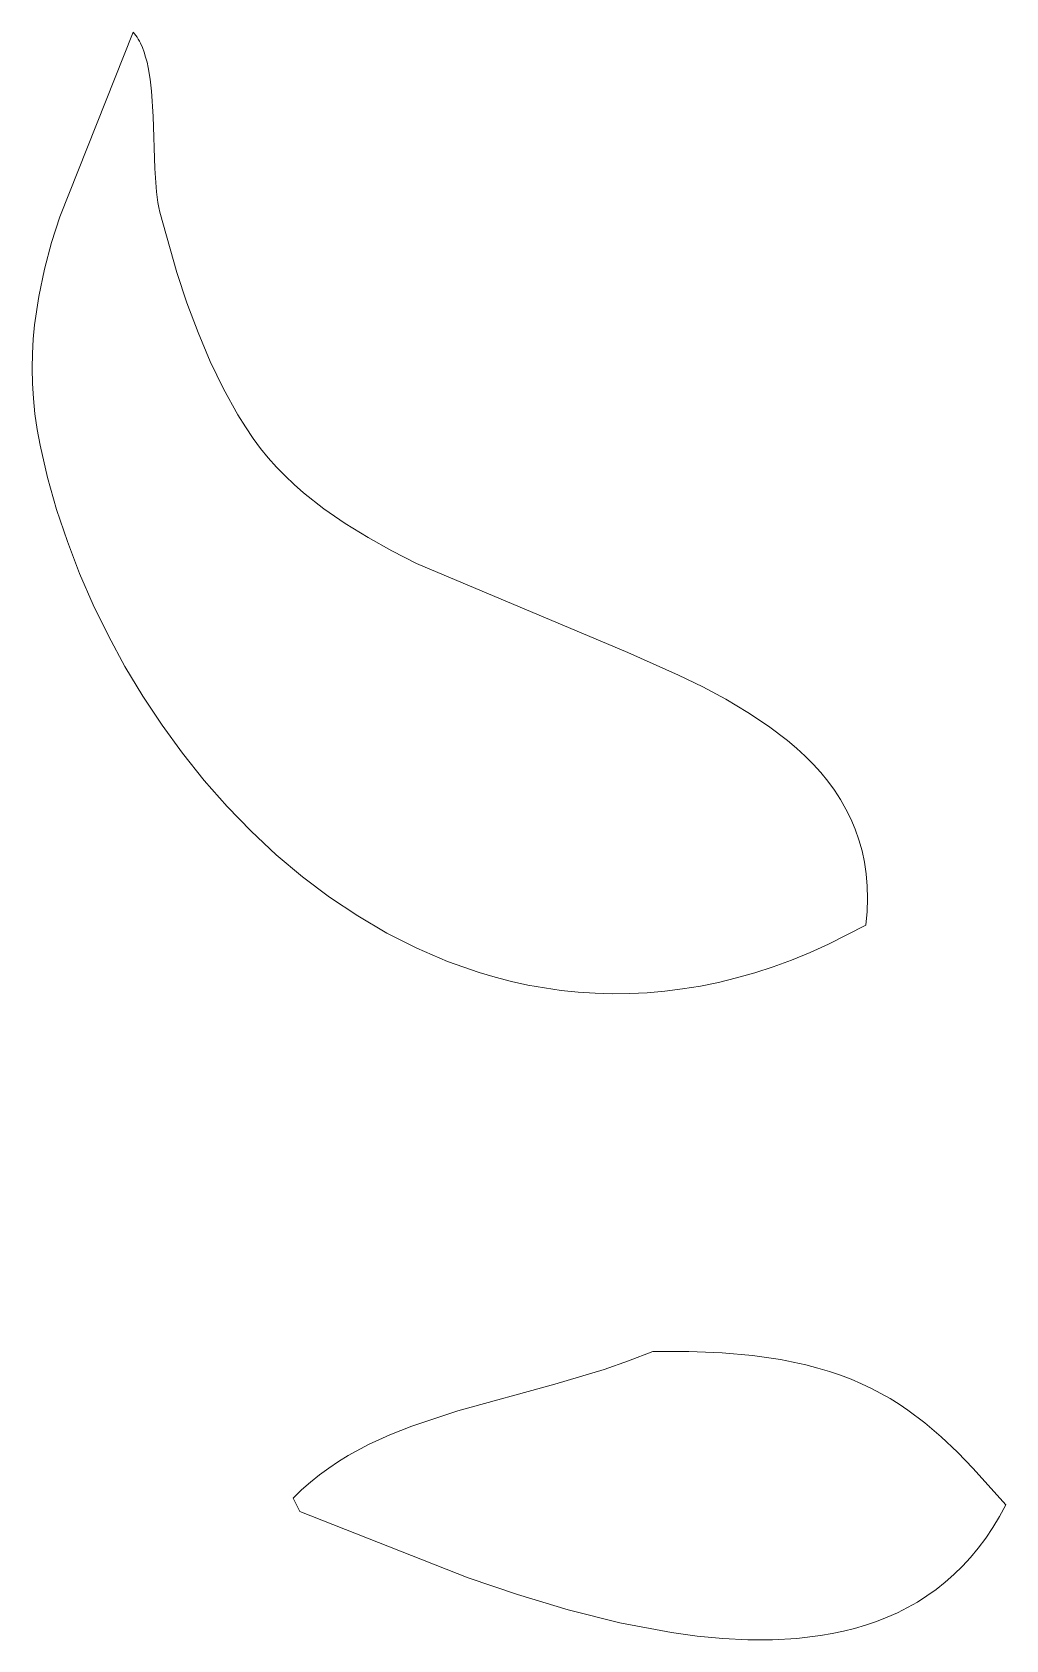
# Model space of a CAD drawing. Header units: centimetres. Extents: x -6.7 to 3.2, y -8.3 to 13.3.
# Drawn here: x -3.462 to -2.006, y 8.292 to 10.694 of the extents above; entities that cross this region are included whole.
import ezdxf

# ---------------------------------------------------------------- set-up
doc = ezdxf.new("R2010")
doc.units = ezdxf.units.CM
doc.header["$MEASUREMENT"] = 0
doc.layers.add('layer 1', color=7, linetype='Continuous')

msp = doc.modelspace()

# ---------------------------------------------------------------- linework, layer by layer
at = {"layer": 'layer 1', "color": 177, "lineweight": 9}
for points, knots in [([(-3.31053, 10.69423), (-3.31053, 10.69423), (-3.42049, 10.41851), (-3.42049, 10.41851), (-3.42049, 10.41851), (-3.42049, 10.41851), (-3.43276, 10.37977), (-3.43276, 10.37977), (-3.43276, 10.37977), (-3.43276, 10.37977), (-3.44338, 10.33996), (-3.44338, 10.33996), (-3.44338, 10.33996), (-3.44338, 10.33996), (-3.45193, 10.29906), (-3.45193, 10.29906), (-3.45193, 10.29906), (-3.45193, 10.29906), (-3.45804, 10.25704), (-3.45804, 10.25704), (-3.45804, 10.25704), (-3.45804, 10.25704), (-3.46004, 10.23559), (-3.46004, 10.23559), (-3.46004, 10.23559), (-3.46004, 10.23559), (-3.46129, 10.21385), (-3.46129, 10.21385), (-3.46129, 10.21385), (-3.46129, 10.21385), (-3.46171, 10.1918), (-3.46171, 10.1918), (-3.46171, 10.1918), (-3.46171, 10.1918), (-3.46128, 10.16946), (-3.46128, 10.16946), (-3.46128, 10.16946), (-3.46128, 10.16946), (-3.45993, 10.14681), (-3.45993, 10.14681), (-3.45993, 10.14681), (-3.45993, 10.14681), (-3.45762, 10.12384), (-3.45762, 10.12384), (-3.45762, 10.12384), (-3.45762, 10.12384), (-3.4543, 10.10056), (-3.4543, 10.10056), (-3.4543, 10.10056), (-3.4543, 10.10056), (-3.44991, 10.07696), (-3.44991, 10.07696), (-3.44991, 10.07696), (-3.44991, 10.07696), (-3.43871, 10.02889), (-3.43871, 10.02889), (-3.43871, 10.02889), (-3.43871, 10.02889), (-3.42508, 9.98083), (-3.42508, 9.98083), (-3.42508, 9.98083), (-3.42508, 9.98083), (-3.40911, 9.93295), (-3.40911, 9.93295), (-3.40911, 9.93295), (-3.40911, 9.93295), (-3.39085, 9.88543), (-3.39085, 9.88543), (-3.39085, 9.88543), (-3.39085, 9.88543), (-3.37036, 9.83841), (-3.37036, 9.83841), (-3.37036, 9.83841), (-3.37036, 9.83841), (-3.34772, 9.79206), (-3.34772, 9.79206), (-3.34772, 9.79206), (-3.34772, 9.79206), (-3.32299, 9.74656), (-3.32299, 9.74656), (-3.32299, 9.74656), (-3.32299, 9.74656), (-3.29623, 9.70205), (-3.29623, 9.70205), (-3.29623, 9.70205), (-3.29623, 9.70205), (-3.26751, 9.65872), (-3.26751, 9.65872), (-3.26751, 9.65872), (-3.26751, 9.65872), (-3.23689, 9.6167), (-3.23689, 9.6167), (-3.23689, 9.6167), (-3.23689, 9.6167), (-3.20445, 9.57619), (-3.20445, 9.57619), (-3.20445, 9.57619), (-3.20445, 9.57619), (-3.17023, 9.53733), (-3.17023, 9.53733), (-3.17023, 9.53733), (-3.17023, 9.53733), (-3.13432, 9.50029), (-3.13432, 9.50029), (-3.13432, 9.50029), (-3.13432, 9.50029), (-3.09677, 9.46523), (-3.09677, 9.46523), (-3.09677, 9.46523), (-3.09677, 9.46523), (-3.05765, 9.43232), (-3.05765, 9.43232), (-3.05765, 9.43232), (-3.05765, 9.43232), (-3.01702, 9.40172), (-3.01702, 9.40172), (-3.01702, 9.40172), (-3.01702, 9.40172), (-2.97496, 9.3736), (-2.97496, 9.3736), (-2.97496, 9.3736), (-2.97496, 9.3736), (-2.93151, 9.34812), (-2.93151, 9.34812), (-2.93151, 9.34812), (-2.93151, 9.34812), (-2.88676, 9.32544), (-2.88676, 9.32544), (-2.88676, 9.32544), (-2.88676, 9.32544), (-2.84076, 9.30572), (-2.84076, 9.30572), (-2.84076, 9.30572), (-2.84076, 9.30572), (-2.79359, 9.28914), (-2.79359, 9.28914), (-2.79359, 9.28914), (-2.79359, 9.28914), (-2.76958, 9.28207), (-2.76958, 9.28207), (-2.76958, 9.28207), (-2.76958, 9.28207), (-2.7453, 9.27585), (-2.7453, 9.27585), (-2.7453, 9.27585), (-2.7453, 9.27585), (-2.72075, 9.27049), (-2.72075, 9.27049), (-2.72075, 9.27049), (-2.72075, 9.27049), (-2.69595, 9.26602), (-2.69595, 9.26602), (-2.69595, 9.26602), (-2.69595, 9.26602), (-2.67091, 9.26245), (-2.67091, 9.26245), (-2.67091, 9.26245), (-2.67091, 9.26245), (-2.64563, 9.25981), (-2.64563, 9.25981), (-2.64563, 9.25981), (-2.64563, 9.25981), (-2.62011, 9.25811), (-2.62011, 9.25811), (-2.62011, 9.25811), (-2.62011, 9.25811), (-2.59438, 9.25738), (-2.59438, 9.25738), (-2.59438, 9.25738), (-2.59438, 9.25738), (-2.56843, 9.25764), (-2.56843, 9.25764), (-2.56843, 9.25764), (-2.56843, 9.25764), (-2.54228, 9.2589), (-2.54228, 9.2589), (-2.54228, 9.2589), (-2.54228, 9.2589), (-2.51593, 9.2612), (-2.51593, 9.2612), (-2.51593, 9.2612), (-2.51593, 9.2612), (-2.48939, 9.26454), (-2.48939, 9.26454), (-2.48939, 9.26454), (-2.48939, 9.26454), (-2.46267, 9.26895), (-2.46267, 9.26895), (-2.46267, 9.26895), (-2.46267, 9.26895), (-2.43578, 9.27445), (-2.43578, 9.27445), (-2.43578, 9.27445), (-2.43578, 9.27445), (-2.40872, 9.28106), (-2.40872, 9.28106), (-2.40872, 9.28106), (-2.40872, 9.28106), (-2.3815, 9.2888), (-2.3815, 9.2888), (-2.3815, 9.2888), (-2.3815, 9.2888), (-2.35414, 9.2977), (-2.35414, 9.2977), (-2.35414, 9.2977), (-2.35414, 9.2977), (-2.32664, 9.30776), (-2.32664, 9.30776), (-2.32664, 9.30776), (-2.32664, 9.30776), (-2.299, 9.31901), (-2.299, 9.31901), (-2.299, 9.31901), (-2.299, 9.31901), (-2.27124, 9.33148), (-2.27124, 9.33148), (-2.27124, 9.33148), (-2.27124, 9.33148), (-2.21538, 9.36014), (-2.21538, 9.36014), (-2.21538, 9.36014), (-2.21538, 9.36014), (-2.21365, 9.3802), (-2.21365, 9.3802), (-2.21365, 9.3802), (-2.21365, 9.3802), (-2.21304, 9.3996), (-2.21304, 9.3996), (-2.21304, 9.3996), (-2.21304, 9.3996), (-2.21354, 9.41836), (-2.21354, 9.41836), (-2.21354, 9.41836), (-2.21354, 9.41836), (-2.2151, 9.4365), (-2.2151, 9.4365), (-2.2151, 9.4365), (-2.2151, 9.4365), (-2.21771, 9.45404), (-2.21771, 9.45404), (-2.21771, 9.45404), (-2.21771, 9.45404), (-2.22132, 9.471), (-2.22132, 9.471), (-2.22132, 9.471), (-2.22132, 9.471), (-2.22591, 9.48738), (-2.22591, 9.48738), (-2.22591, 9.48738), (-2.22591, 9.48738), (-2.23145, 9.50323), (-2.23145, 9.50323), (-2.23145, 9.50323), (-2.23145, 9.50323), (-2.23791, 9.51854), (-2.23791, 9.51854), (-2.23791, 9.51854), (-2.23791, 9.51854), (-2.24526, 9.53334), (-2.24526, 9.53334), (-2.24526, 9.53334), (-2.24526, 9.53334), (-2.25347, 9.54765), (-2.25347, 9.54765), (-2.25347, 9.54765), (-2.25347, 9.54765), (-2.2625, 9.56149), (-2.2625, 9.56149), (-2.2625, 9.56149), (-2.2625, 9.56149), (-2.27234, 9.57487), (-2.27234, 9.57487), (-2.27234, 9.57487), (-2.27234, 9.57487), (-2.28295, 9.58782), (-2.28295, 9.58782), (-2.28295, 9.58782), (-2.28295, 9.58782), (-2.29429, 9.60035), (-2.29429, 9.60035), (-2.29429, 9.60035), (-2.29429, 9.60035), (-2.30634, 9.61248), (-2.30634, 9.61248), (-2.30634, 9.61248), (-2.30634, 9.61248), (-2.31908, 9.62423), (-2.31908, 9.62423), (-2.31908, 9.62423), (-2.31908, 9.62423), (-2.33246, 9.63561), (-2.33246, 9.63561), (-2.33246, 9.63561), (-2.33246, 9.63561), (-2.36105, 9.65737), (-2.36105, 9.65737), (-2.36105, 9.65737), (-2.36105, 9.65737), (-2.39188, 9.6779), (-2.39188, 9.6779), (-2.39188, 9.6779), (-2.39188, 9.6779), (-2.42471, 9.69735), (-2.42471, 9.69735), (-2.42471, 9.69735), (-2.42471, 9.69735), (-2.45929, 9.71587), (-2.45929, 9.71587), (-2.45929, 9.71587), (-2.45929, 9.71587), (-2.4954, 9.7336), (-2.4954, 9.7336), (-2.4954, 9.7336), (-2.4954, 9.7336), (-2.5712, 9.7673), (-2.5712, 9.7673), (-2.5712, 9.7673), (-2.5712, 9.7673), (-2.88713, 9.90023), (-2.88713, 9.90023), (-2.88713, 9.90023), (-2.88713, 9.90023), (-2.92409, 9.91907), (-2.92409, 9.91907), (-2.92409, 9.91907), (-2.92409, 9.91907), (-2.9597, 9.93891), (-2.9597, 9.93891), (-2.9597, 9.93891), (-2.9597, 9.93891), (-2.9937, 9.95988), (-2.9937, 9.95988), (-2.9937, 9.95988), (-2.9937, 9.95988), (-3.02587, 9.98213), (-3.02587, 9.98213), (-3.02587, 9.98213), (-3.02587, 9.98213), (-3.05595, 10.00581), (-3.05595, 10.00581), (-3.05595, 10.00581), (-3.05595, 10.00581), (-3.07014, 10.01823), (-3.07014, 10.01823), (-3.07014, 10.01823), (-3.07014, 10.01823), (-3.08372, 10.03107), (-3.08372, 10.03107), (-3.08372, 10.03107), (-3.08372, 10.03107), (-3.09665, 10.04434), (-3.09665, 10.04434), (-3.09665, 10.04434), (-3.09665, 10.04434), (-3.10892, 10.05806), (-3.10892, 10.05806), (-3.10892, 10.05806), (-3.10892, 10.05806), (-3.12049, 10.07224), (-3.12049, 10.07224), (-3.12049, 10.07224), (-3.12049, 10.07224), (-3.13132, 10.08692), (-3.13132, 10.08692), (-3.13132, 10.08692), (-3.13132, 10.08692), (-3.143, 10.1043), (-3.143, 10.1043), (-3.143, 10.1043), (-3.143, 10.1043), (-3.15429, 10.12253), (-3.15429, 10.12253), (-3.15429, 10.12253), (-3.15429, 10.12253), (-3.17568, 10.16121), (-3.17568, 10.16121), (-3.17568, 10.16121), (-3.17568, 10.16121), (-3.19549, 10.20237), (-3.19549, 10.20237), (-3.19549, 10.20237), (-3.19549, 10.20237), (-3.21371, 10.24545), (-3.21371, 10.24545), (-3.21371, 10.24545), (-3.21371, 10.24545), (-3.23035, 10.28987), (-3.23035, 10.28987), (-3.23035, 10.28987), (-3.23035, 10.28987), (-3.2454, 10.33506), (-3.2454, 10.33506), (-3.2454, 10.33506), (-3.2454, 10.33506), (-3.2707, 10.42542), (-3.2707, 10.42542), (-3.2707, 10.42542), (-3.2707, 10.42542), (-3.27226, 10.43236), (-3.27226, 10.43236), (-3.27226, 10.43236), (-3.27226, 10.43236), (-3.2736, 10.43971), (-3.2736, 10.43971), (-3.2736, 10.43971), (-3.2736, 10.43971), (-3.27572, 10.45551), (-3.27572, 10.45551), (-3.27572, 10.45551), (-3.27572, 10.45551), (-3.27825, 10.49065), (-3.27825, 10.49065), (-3.27825, 10.49065), (-3.27825, 10.49065), (-3.2808, 10.56797), (-3.2808, 10.56797), (-3.2808, 10.56797), (-3.2808, 10.56797), (-3.2833, 10.60612), (-3.2833, 10.60612), (-3.2833, 10.60612), (-3.2833, 10.60612), (-3.2854, 10.62418), (-3.2854, 10.62418), (-3.2854, 10.62418), (-3.2854, 10.62418), (-3.28826, 10.64122), (-3.28826, 10.64122), (-3.28826, 10.64122), (-3.28826, 10.64122), (-3.29003, 10.64929), (-3.29003, 10.64929), (-3.29003, 10.64929), (-3.29003, 10.64929), (-3.29206, 10.657), (-3.29206, 10.657), (-3.29206, 10.657), (-3.29206, 10.657), (-3.29435, 10.66434), (-3.29435, 10.66434), (-3.29435, 10.66434), (-3.29435, 10.66434), (-3.29693, 10.67127), (-3.29693, 10.67127), (-3.29693, 10.67127), (-3.29693, 10.67127), (-3.29982, 10.67775), (-3.29982, 10.67775), (-3.29982, 10.67775), (-3.29982, 10.67775), (-3.30138, 10.68082), (-3.30138, 10.68082), (-3.30138, 10.68082), (-3.30138, 10.68082), (-3.30303, 10.68376), (-3.30303, 10.68376), (-3.30303, 10.68376), (-3.30303, 10.68376), (-3.30477, 10.68657), (-3.30477, 10.68657), (-3.30477, 10.68657), (-3.30477, 10.68657), (-3.3066, 10.68926), (-3.3066, 10.68926), (-3.3066, 10.68926), (-3.3066, 10.68926), (-3.30852, 10.69181), (-3.30852, 10.69181), (-3.30852, 10.69181), (-3.30852, 10.69181), (-3.31053, 10.69423), (-3.31053, 10.69423), (-3.31053, 10.69423), (-3.31053, 10.69423), (-3.31053, 10.69423), (-3.31053, 10.69423)], [0, 0, 0, 0, 0.0083333, 0.0083333, 0.0083333, 0.0083333, 0.0166667, 0.0166667, 0.0166667, 0.0166667, 0.025, 0.025, 0.025, 0.025, 0.0333333, 0.0333333, 0.0333333, 0.0333333, 0.0416667, 0.0416667, 0.0416667, 0.0416667, 0.05, 0.05, 0.05, 0.05, 0.0583333, 0.0583333, 0.0583333, 0.0583333, 0.0666667, 0.0666667, 0.0666667, 0.0666667, 0.075, 0.075, 0.075, 0.075, 0.0833333, 0.0833333, 0.0833333, 0.0833333, 0.0916667, 0.0916667, 0.0916667, 0.0916667, 0.1, 0.1, 0.1, 0.1, 0.1083333, 0.1083333, 0.1083333, 0.1083333, 0.1166667, 0.1166667, 0.1166667, 0.1166667, 0.125, 0.125, 0.125, 0.125, 0.1333333, 0.1333333, 0.1333333, 0.1333333, 0.1416667, 0.1416667, 0.1416667, 0.1416667, 0.15, 0.15, 0.15, 0.15, 0.1583333, 0.1583333, 0.1583333, 0.1583333, 0.1666667, 0.1666667, 0.1666667, 0.1666667, 0.175, 0.175, 0.175, 0.175, 0.1833333, 0.1833333, 0.1833333, 0.1833333, 0.1916667, 0.1916667, 0.1916667, 0.1916667, 0.2, 0.2, 0.2, 0.2, 0.2083333, 0.2083333, 0.2083333, 0.2083333, 0.2166667, 0.2166667, 0.2166667, 0.2166667, 0.225, 0.225, 0.225, 0.225, 0.2333333, 0.2333333, 0.2333333, 0.2333333, 0.2416667, 0.2416667, 0.2416667, 0.2416667, 0.25, 0.25, 0.25, 0.25, 0.2583333, 0.2583333, 0.2583333, 0.2583333, 0.2666667, 0.2666667, 0.2666667, 0.2666667, 0.275, 0.275, 0.275, 0.275, 0.2833333, 0.2833333, 0.2833333, 0.2833333, 0.2916667, 0.2916667, 0.2916667, 0.2916667, 0.3, 0.3, 0.3, 0.3, 0.3083333, 0.3083333, 0.3083333, 0.3083333, 0.3166667, 0.3166667, 0.3166667, 0.3166667, 0.325, 0.325, 0.325, 0.325, 0.3333333, 0.3333333, 0.3333333, 0.3333333, 0.3416667, 0.3416667, 0.3416667, 0.3416667, 0.35, 0.35, 0.35, 0.35, 0.3583333, 0.3583333, 0.3583333, 0.3583333, 0.3666667, 0.3666667, 0.3666667, 0.3666667, 0.375, 0.375, 0.375, 0.375, 0.3833333, 0.3833333, 0.3833333, 0.3833333, 0.3916667, 0.3916667, 0.3916667, 0.3916667, 0.4, 0.4, 0.4, 0.4, 0.4083333, 0.4083333, 0.4083333, 0.4083333, 0.4166667, 0.4166667, 0.4166667, 0.4166667, 0.425, 0.425, 0.425, 0.425, 0.4333333, 0.4333333, 0.4333333, 0.4333333, 0.4416667, 0.4416667, 0.4416667, 0.4416667, 0.45, 0.45, 0.45, 0.45, 0.4583333, 0.4583333, 0.4583333, 0.4583333, 0.4666667, 0.4666667, 0.4666667, 0.4666667, 0.475, 0.475, 0.475, 0.475, 0.4833333, 0.4833333, 0.4833333, 0.4833333, 0.4916667, 0.4916667, 0.4916667, 0.4916667, 0.5, 0.5, 0.5, 0.5, 0.5083333, 0.5083333, 0.5083333, 0.5083333, 0.5166667, 0.5166667, 0.5166667, 0.5166667, 0.525, 0.525, 0.525, 0.525, 0.5333333, 0.5333333, 0.5333333, 0.5333333, 0.5416667, 0.5416667, 0.5416667, 0.5416667, 0.55, 0.55, 0.55, 0.55, 0.5583333, 0.5583333, 0.5583333, 0.5583333, 0.5666667, 0.5666667, 0.5666667, 0.5666667, 0.575, 0.575, 0.575, 0.575, 0.5833333, 0.5833333, 0.5833333, 0.5833333, 0.5916667, 0.5916667, 0.5916667, 0.5916667, 0.6, 0.6, 0.6, 0.6, 0.6083333, 0.6083333, 0.6083333, 0.6083333, 0.6166667, 0.6166667, 0.6166667, 0.6166667, 0.625, 0.625, 0.625, 0.625, 0.6333333, 0.6333333, 0.6333333, 0.6333333, 0.6416667, 0.6416667, 0.6416667, 0.6416667, 0.65, 0.65, 0.65, 0.65, 0.6583333, 0.6583333, 0.6583333, 0.6583333, 0.6666667, 0.6666667, 0.6666667, 0.6666667, 0.675, 0.675, 0.675, 0.675, 0.6833333, 0.6833333, 0.6833333, 0.6833333, 0.6916667, 0.6916667, 0.6916667, 0.6916667, 0.7, 0.7, 0.7, 0.7, 0.7083333, 0.7083333, 0.7083333, 0.7083333, 0.7166667, 0.7166667, 0.7166667, 0.7166667, 0.725, 0.725, 0.725, 0.725, 0.7333333, 0.7333333, 0.7333333, 0.7333333, 0.7416667, 0.7416667, 0.7416667, 0.7416667, 0.75, 0.75, 0.75, 0.75, 0.7583333, 0.7583333, 0.7583333, 0.7583333, 0.7666667, 0.7666667, 0.7666667, 0.7666667, 0.775, 0.775, 0.775, 0.775, 0.7833333, 0.7833333, 0.7833333, 0.7833333, 0.7916667, 0.7916667, 0.7916667, 0.7916667, 0.8, 0.8, 0.8, 0.8, 0.8083333, 0.8083333, 0.8083333, 0.8083333, 0.8166667, 0.8166667, 0.8166667, 0.8166667, 0.825, 0.825, 0.825, 0.825, 0.8333333, 0.8333333, 0.8333333, 0.8333333, 0.8416667, 0.8416667, 0.8416667, 0.8416667, 0.85, 0.85, 0.85, 0.85, 0.8583333, 0.8583333, 0.8583333, 0.8583333, 0.8666667, 0.8666667, 0.8666667, 0.8666667, 0.875, 0.875, 0.875, 0.875, 0.8833333, 0.8833333, 0.8833333, 0.8833333, 0.8916667, 0.8916667, 0.8916667, 0.8916667, 0.9, 0.9, 0.9, 0.9, 0.9083333, 0.9083333, 0.9083333, 0.9083333, 0.9166667, 0.9166667, 0.9166667, 0.9166667, 0.925, 0.925, 0.925, 0.925, 0.9333333, 0.9333333, 0.9333333, 0.9333333, 0.9416667, 0.9416667, 0.9416667, 0.9416667, 0.95, 0.95, 0.95, 0.95, 0.9583333, 0.9583333, 0.9583333, 0.9583333, 0.9666667, 0.9666667, 0.9666667, 0.9666667, 0.975, 0.975, 0.975, 0.975, 0.9833333, 0.9833333, 0.9833333, 0.9833333, 1, 1, 1, 1]), ([(-2.53397, 8.72296), (-2.53397, 8.72296), (-2.57022, 8.70884), (-2.57022, 8.70884), (-2.57022, 8.70884), (-2.57022, 8.70884), (-2.60682, 8.69618), (-2.60682, 8.69618), (-2.60682, 8.69618), (-2.60682, 8.69618), (-2.68044, 8.67403), (-2.68044, 8.67403), (-2.68044, 8.67403), (-2.68044, 8.67403), (-2.82522, 8.63404), (-2.82522, 8.63404), (-2.82522, 8.63404), (-2.82522, 8.63404), (-2.894, 8.61138), (-2.894, 8.61138), (-2.894, 8.61138), (-2.894, 8.61138), (-2.92697, 8.59834), (-2.92697, 8.59834), (-2.92697, 8.59834), (-2.92697, 8.59834), (-2.95879, 8.58375), (-2.95879, 8.58375), (-2.95879, 8.58375), (-2.95879, 8.58375), (-2.9893, 8.56732), (-2.9893, 8.56732), (-2.9893, 8.56732), (-2.9893, 8.56732), (-3.00403, 8.55831), (-3.00403, 8.55831), (-3.00403, 8.55831), (-3.00403, 8.55831), (-3.01838, 8.54874), (-3.01838, 8.54874), (-3.01838, 8.54874), (-3.01838, 8.54874), (-3.03232, 8.53855), (-3.03232, 8.53855), (-3.03232, 8.53855), (-3.03232, 8.53855), (-3.04585, 8.52771), (-3.04585, 8.52771), (-3.04585, 8.52771), (-3.04585, 8.52771), (-3.05895, 8.51618), (-3.05895, 8.51618), (-3.05895, 8.51618), (-3.05895, 8.51618), (-3.07159, 8.50393), (-3.07159, 8.50393), (-3.07159, 8.50393), (-3.07159, 8.50393), (-3.06163, 8.48402), (-3.06163, 8.48402), (-3.06163, 8.48402), (-3.06163, 8.48402), (-2.80996, 8.38473), (-2.80996, 8.38473), (-2.80996, 8.38473), (-2.80996, 8.38473), (-2.73626, 8.35967), (-2.73626, 8.35967), (-2.73626, 8.35967), (-2.73626, 8.35967), (-2.66033, 8.33687), (-2.66033, 8.33687), (-2.66033, 8.33687), (-2.66033, 8.33687), (-2.5832, 8.31752), (-2.5832, 8.31752), (-2.5832, 8.31752), (-2.5832, 8.31752), (-2.5059, 8.30281), (-2.5059, 8.30281), (-2.5059, 8.30281), (-2.5059, 8.30281), (-2.46752, 8.29757), (-2.46752, 8.29757), (-2.46752, 8.29757), (-2.46752, 8.29757), (-2.42948, 8.29392), (-2.42948, 8.29392), (-2.42948, 8.29392), (-2.42948, 8.29392), (-2.39193, 8.29203), (-2.39193, 8.29203), (-2.39193, 8.29203), (-2.39193, 8.29203), (-2.35498, 8.29203), (-2.35498, 8.29203), (-2.35498, 8.29203), (-2.35498, 8.29203), (-2.31877, 8.29408), (-2.31877, 8.29408), (-2.31877, 8.29408), (-2.31877, 8.29408), (-2.28343, 8.29832), (-2.28343, 8.29832), (-2.28343, 8.29832), (-2.28343, 8.29832), (-2.26613, 8.30132), (-2.26613, 8.30132), (-2.26613, 8.30132), (-2.26613, 8.30132), (-2.24909, 8.30491), (-2.24909, 8.30491), (-2.24909, 8.30491), (-2.24909, 8.30491), (-2.23233, 8.30913), (-2.23233, 8.30913), (-2.23233, 8.30913), (-2.23233, 8.30913), (-2.21587, 8.31399), (-2.21587, 8.31399), (-2.21587, 8.31399), (-2.21587, 8.31399), (-2.19973, 8.3195), (-2.19973, 8.3195), (-2.19973, 8.3195), (-2.19973, 8.3195), (-2.18391, 8.3257), (-2.18391, 8.3257), (-2.18391, 8.3257), (-2.18391, 8.3257), (-2.16845, 8.33259), (-2.16845, 8.33259), (-2.16845, 8.33259), (-2.16845, 8.33259), (-2.15334, 8.3402), (-2.15334, 8.3402), (-2.15334, 8.3402), (-2.15334, 8.3402), (-2.13862, 8.34854), (-2.13862, 8.34854), (-2.13862, 8.34854), (-2.13862, 8.34854), (-2.12429, 8.35763), (-2.12429, 8.35763), (-2.12429, 8.35763), (-2.12429, 8.35763), (-2.11037, 8.36749), (-2.11037, 8.36749), (-2.11037, 8.36749), (-2.11037, 8.36749), (-2.09688, 8.37815), (-2.09688, 8.37815), (-2.09688, 8.37815), (-2.09688, 8.37815), (-2.08383, 8.38961), (-2.08383, 8.38961), (-2.08383, 8.38961), (-2.08383, 8.38961), (-2.07125, 8.40189), (-2.07125, 8.40189), (-2.07125, 8.40189), (-2.07125, 8.40189), (-2.05914, 8.41502), (-2.05914, 8.41502), (-2.05914, 8.41502), (-2.05914, 8.41502), (-2.04752, 8.42901), (-2.04752, 8.42901), (-2.04752, 8.42901), (-2.04752, 8.42901), (-2.03642, 8.44388), (-2.03642, 8.44388), (-2.03642, 8.44388), (-2.03642, 8.44388), (-2.02583, 8.45966), (-2.02583, 8.45966), (-2.02583, 8.45966), (-2.02583, 8.45966), (-2.01579, 8.47635), (-2.01579, 8.47635), (-2.01579, 8.47635), (-2.01579, 8.47635), (-2.00631, 8.49398), (-2.00631, 8.49398), (-2.00631, 8.49398), (-2.00631, 8.49398), (-2.05496, 8.54816), (-2.05496, 8.54816), (-2.05496, 8.54816), (-2.05496, 8.54816), (-2.07879, 8.5726), (-2.07879, 8.5726), (-2.07879, 8.5726), (-2.07879, 8.5726), (-2.10276, 8.59526), (-2.10276, 8.59526), (-2.10276, 8.59526), (-2.10276, 8.59526), (-2.12724, 8.61613), (-2.12724, 8.61613), (-2.12724, 8.61613), (-2.12724, 8.61613), (-2.1526, 8.63518), (-2.1526, 8.63518), (-2.1526, 8.63518), (-2.1526, 8.63518), (-2.16572, 8.64403), (-2.16572, 8.64403), (-2.16572, 8.64403), (-2.16572, 8.64403), (-2.17919, 8.65241), (-2.17919, 8.65241), (-2.17919, 8.65241), (-2.17919, 8.65241), (-2.19306, 8.66034), (-2.19306, 8.66034), (-2.19306, 8.66034), (-2.19306, 8.66034), (-2.20738, 8.6678), (-2.20738, 8.6678), (-2.20738, 8.6678), (-2.20738, 8.6678), (-2.22219, 8.6748), (-2.22219, 8.6748), (-2.22219, 8.6748), (-2.22219, 8.6748), (-2.23753, 8.68134), (-2.23753, 8.68134), (-2.23753, 8.68134), (-2.23753, 8.68134), (-2.25346, 8.68741), (-2.25346, 8.68741), (-2.25346, 8.68741), (-2.25346, 8.68741), (-2.27001, 8.69301), (-2.27001, 8.69301), (-2.27001, 8.69301), (-2.27001, 8.69301), (-2.28723, 8.69813), (-2.28723, 8.69813), (-2.28723, 8.69813), (-2.28723, 8.69813), (-2.30517, 8.70279), (-2.30517, 8.70279), (-2.30517, 8.70279), (-2.30517, 8.70279), (-2.34338, 8.71068), (-2.34338, 8.71068), (-2.34338, 8.71068), (-2.34338, 8.71068), (-2.385, 8.71665), (-2.385, 8.71665), (-2.385, 8.71665), (-2.385, 8.71665), (-2.4304, 8.7207), (-2.4304, 8.7207), (-2.4304, 8.7207), (-2.4304, 8.7207), (-2.47993, 8.72281), (-2.47993, 8.72281), (-2.47993, 8.72281), (-2.47993, 8.72281), (-2.53397, 8.72296), (-2.53397, 8.72296), (-2.53397, 8.72296), (-2.53397, 8.72296), (-2.53397, 8.72296), (-2.53397, 8.72296)], [0, 0, 0, 0, 0.0147059, 0.0147059, 0.0147059, 0.0147059, 0.0294118, 0.0294118, 0.0294118, 0.0294118, 0.0441176, 0.0441176, 0.0441176, 0.0441176, 0.0588235, 0.0588235, 0.0588235, 0.0588235, 0.0735294, 0.0735294, 0.0735294, 0.0735294, 0.0882353, 0.0882353, 0.0882353, 0.0882353, 0.1029412, 0.1029412, 0.1029412, 0.1029412, 0.1176471, 0.1176471, 0.1176471, 0.1176471, 0.1323529, 0.1323529, 0.1323529, 0.1323529, 0.1470588, 0.1470588, 0.1470588, 0.1470588, 0.1617647, 0.1617647, 0.1617647, 0.1617647, 0.1764706, 0.1764706, 0.1764706, 0.1764706, 0.1911765, 0.1911765, 0.1911765, 0.1911765, 0.2058824, 0.2058824, 0.2058824, 0.2058824, 0.2205882, 0.2205882, 0.2205882, 0.2205882, 0.2352941, 0.2352941, 0.2352941, 0.2352941, 0.25, 0.25, 0.25, 0.25, 0.2647059, 0.2647059, 0.2647059, 0.2647059, 0.2794118, 0.2794118, 0.2794118, 0.2794118, 0.2941176, 0.2941176, 0.2941176, 0.2941176, 0.3088235, 0.3088235, 0.3088235, 0.3088235, 0.3235294, 0.3235294, 0.3235294, 0.3235294, 0.3382353, 0.3382353, 0.3382353, 0.3382353, 0.3529412, 0.3529412, 0.3529412, 0.3529412, 0.3676471, 0.3676471, 0.3676471, 0.3676471, 0.3823529, 0.3823529, 0.3823529, 0.3823529, 0.3970588, 0.3970588, 0.3970588, 0.3970588, 0.4117647, 0.4117647, 0.4117647, 0.4117647, 0.4264706, 0.4264706, 0.4264706, 0.4264706, 0.4411765, 0.4411765, 0.4411765, 0.4411765, 0.4558824, 0.4558824, 0.4558824, 0.4558824, 0.4705882, 0.4705882, 0.4705882, 0.4705882, 0.4852941, 0.4852941, 0.4852941, 0.4852941, 0.5, 0.5, 0.5, 0.5, 0.5147059, 0.5147059, 0.5147059, 0.5147059, 0.5294118, 0.5294118, 0.5294118, 0.5294118, 0.5441176, 0.5441176, 0.5441176, 0.5441176, 0.5588235, 0.5588235, 0.5588235, 0.5588235, 0.5735294, 0.5735294, 0.5735294, 0.5735294, 0.5882353, 0.5882353, 0.5882353, 0.5882353, 0.6029412, 0.6029412, 0.6029412, 0.6029412, 0.6176471, 0.6176471, 0.6176471, 0.6176471, 0.6323529, 0.6323529, 0.6323529, 0.6323529, 0.6470588, 0.6470588, 0.6470588, 0.6470588, 0.6617647, 0.6617647, 0.6617647, 0.6617647, 0.6764706, 0.6764706, 0.6764706, 0.6764706, 0.6911765, 0.6911765, 0.6911765, 0.6911765, 0.7058824, 0.7058824, 0.7058824, 0.7058824, 0.7205882, 0.7205882, 0.7205882, 0.7205882, 0.7352941, 0.7352941, 0.7352941, 0.7352941, 0.75, 0.75, 0.75, 0.75, 0.7647059, 0.7647059, 0.7647059, 0.7647059, 0.7794118, 0.7794118, 0.7794118, 0.7794118, 0.7941176, 0.7941176, 0.7941176, 0.7941176, 0.8088235, 0.8088235, 0.8088235, 0.8088235, 0.8235294, 0.8235294, 0.8235294, 0.8235294, 0.8382353, 0.8382353, 0.8382353, 0.8382353, 0.8529412, 0.8529412, 0.8529412, 0.8529412, 0.8676471, 0.8676471, 0.8676471, 0.8676471, 0.8823529, 0.8823529, 0.8823529, 0.8823529, 0.8970588, 0.8970588, 0.8970588, 0.8970588, 0.9117647, 0.9117647, 0.9117647, 0.9117647, 0.9264706, 0.9264706, 0.9264706, 0.9264706, 0.9411765, 0.9411765, 0.9411765, 0.9411765, 0.9558824, 0.9558824, 0.9558824, 0.9558824, 0.9705882, 0.9705882, 0.9705882, 0.9705882, 1, 1, 1, 1])]:
    msp.add_open_spline(points, degree=3, knots=knots, dxfattribs=at)

doc.saveas('drawing.dxf')
